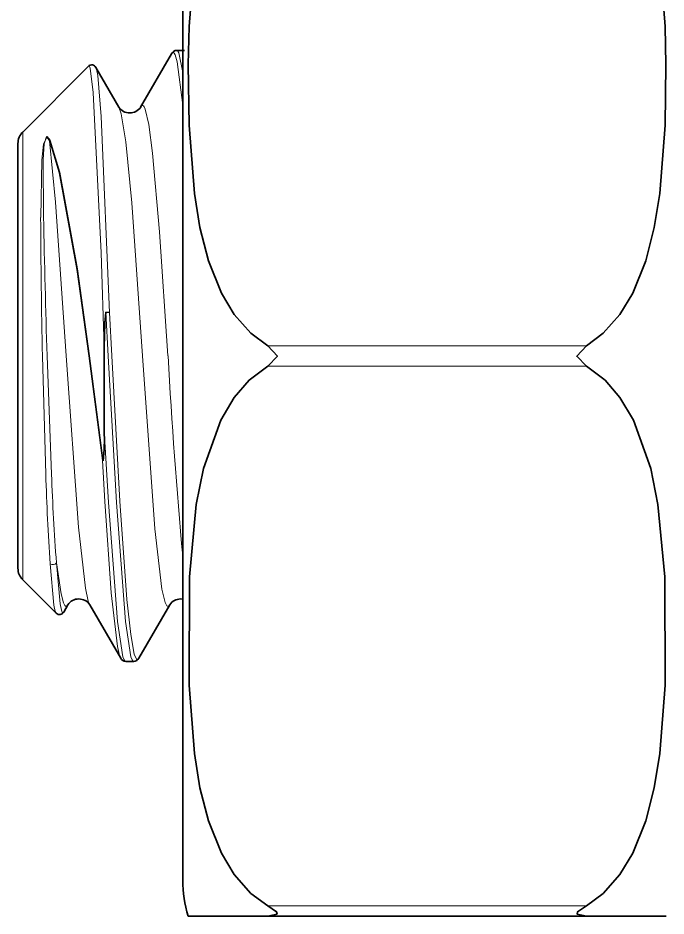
# Model space of a CAD drawing. Extents: x 315 to 857, y 212 to 651.
# Drawn here: x 540.38 to 543.565, y 357.089 to 361.498 of the extents above; entities that cross this region are included whole.
import ezdxf

# ---------------------------------------------------------------- set-up
doc = ezdxf.new("R2010")
doc.units = 0

msp = doc.modelspace()

# ---------------------------------------------------------------- linework, layer by layer
at = {"color": 7, "lineweight": 35, "ltscale": 0.030886}
msp.add_line((541.1906, 361.1792), (541.1906, 362.4146), dxfattribs=at)
at = {"color": 7, "lineweight": 35, "ltscale": 0.000984192}
for p, q in [((541.16, 361.3392), (541.1993, 361.3392)), ((540.91, 358.3392), (540.9493, 358.3392))]:
    msp.add_line(p, q, dxfattribs=at)
at = {"color": 7, "lineweight": 35, "ltscale": 0.007572}
for p, q in [((541.1353, 361.3229), (540.9833, 361.0609)), ((540.8853, 358.3556), (540.7333, 358.6175))]:
    msp.add_line(p, q, dxfattribs=at)
at = {"color": 7, "lineweight": 35, "ltscale": 0.011418}
msp.add_line((540.4039, 360.9384), (540.7268, 361.2613), dxfattribs=at)
at = {"color": 7, "lineweight": 35, "ltscale": 0.005624}
msp.add_line((540.7631, 361.2555), (540.876, 361.0609), dxfattribs=at)
at = {"color": 7, "lineweight": 35, "ltscale": 0.097885}
msp.add_line((541.1906, 357.2638), (541.1906, 361.1792), dxfattribs=at)
at = {"color": 7, "lineweight": 13, "ltscale": 0.040653}
msp.add_line((540.4039, 359.3123), (540.4039, 360.9384), dxfattribs=at)
at = {"color": 7, "lineweight": 13, "ltscale": 0.000130621}
msp.add_line((540.535, 360.8944), (540.5382, 360.8986), dxfattribs=at)
at = {"color": 7, "lineweight": 35, "ltscale": 0.038561}
msp.add_line((540.3804, 359.3394), (540.3804, 360.8818), dxfattribs=at)
at = {"color": 7, "lineweight": 35, "ltscale": 0.000433839}
msp.add_line((540.8129, 360.0536), (540.8303, 360.0527), dxfattribs=at)
at = {"color": 7, "lineweight": 13, "ltscale": 0.005389}
msp.add_line((540.8129, 360.0536), (540.8244, 359.8383), dxfattribs=at)
at = {"color": 7, "lineweight": 13, "ltscale": 0.005346}
msp.add_line((540.8303, 360.0527), (540.8417, 359.8392), dxfattribs=at)
at = {"color": 7, "lineweight": 35, "ltscale": 0.010194}
msp.add_line((540.8047, 359.472), (540.8047, 359.8798), dxfattribs=at)
at = {"color": 7, "lineweight": 13, "ltscale": 0.039131}
for p, q in [((541.6079, 359.8892), (543.1732, 359.8892)), ((541.6079, 359.7892), (543.1732, 359.7892)), ((541.6079, 357.1392), (543.1732, 357.1392))]:
    msp.add_line(p, q, dxfattribs=at)
at = {"color": 7, "lineweight": 13, "ltscale": 0.014524}
msp.add_line((540.5172, 359.2579), (540.501, 359.8387), dxfattribs=at)
at = {"color": 7, "lineweight": 13, "ltscale": 0.014527}
msp.add_line((540.545, 359.2585), (540.5237, 359.8392), dxfattribs=at)
at = {"color": 7, "lineweight": 13, "ltscale": 0.01295}
msp.add_line((540.7294, 359.8392), (540.7957, 359.3255), dxfattribs=at)
at = {"color": 7, "lineweight": 13, "ltscale": 0.012997}
msp.add_line((540.7325, 359.8402), (540.7989, 359.3246), dxfattribs=at)
at = {"color": 7, "lineweight": 13, "ltscale": 0.017982}
msp.add_line((540.8641, 359.1201), (540.8244, 359.8383), dxfattribs=at)
at = {"color": 7, "lineweight": 13, "ltscale": 0.017865}
msp.add_line((540.8815, 359.1257), (540.8417, 359.8392), dxfattribs=at)
at = {"color": 7, "lineweight": 13, "ltscale": 0.008813}
msp.add_line((540.8248, 359.1201), (540.8047, 359.472), dxfattribs=at)
at = {"color": 7, "lineweight": 35, "ltscale": 0.013569}
msp.add_line((540.3804, 358.7966), (540.3804, 359.3394), dxfattribs=at)
at = {"color": 7, "lineweight": 13, "ltscale": 0.014305}
msp.add_line((540.4039, 358.7401), (540.4039, 359.3123), dxfattribs=at)
at = {"color": 7, "lineweight": 35, "ltscale": 8.40481e-05}
msp.add_line((540.7957, 359.3255), (540.7989, 359.3246), dxfattribs=at)
at = {"color": 7, "lineweight": 13, "ltscale": 0.005044}
msp.add_line((540.8075, 359.1241), (540.7957, 359.3255), dxfattribs=at)
at = {"color": 7, "lineweight": 35, "ltscale": 0.005814}
msp.add_line((540.4039, 358.7401), (540.5683, 358.5756), dxfattribs=at)
at = {"color": 7, "lineweight": 35, "ltscale": 0.000272506}
msp.add_line((541.1906, 358.6451), (541.1797, 358.6459), dxfattribs=at)
at = {"color": 7, "lineweight": 35, "ltscale": 0.001036}
msp.add_line((540.6052, 358.5817), (540.626, 358.6175), dxfattribs=at)
at = {"color": 7, "lineweight": 35, "ltscale": 0.007571}
msp.add_line((540.9741, 358.3556), (541.126, 358.6175), dxfattribs=at)
at = {"color": 7, "lineweight": 35, "ltscale": 0.009785}
for p, q in [((541.2165, 357.0892), (541.6079, 357.0892)), ((543.1732, 357.0892), (543.5646, 357.0892))]:
    msp.add_line(p, q, dxfattribs=at)
at = {"color": 7, "lineweight": 35, "ltscale": 0.039131}
msp.add_line((541.6079, 357.0892), (543.1732, 357.0892), dxfattribs=at)
at = {"color": 7, "lineweight": 35}
for points in [[(541.6079, 362.5392), (541.5248, 362.4783), (541.4429, 362.3853), (541.3801, 362.2806), (541.3165, 362.1225), (541.2745, 361.9593), (541.2471, 361.7916), (541.221, 361.456), (541.2167, 361.2704)], [(543.1732, 362.5392), (543.2562, 362.4783), (543.3381, 362.3853), (543.4009, 362.2806), (543.4646, 362.1225), (543.5067, 361.9593), (543.534, 361.7916), (543.5601, 361.456), (543.5643, 361.2704)], [(541.6079, 359.8892), (541.5248, 359.9501), (541.4429, 360.0431), (541.3801, 360.1478), (541.3165, 360.3059), (541.2745, 360.4691), (541.2471, 360.6368), (541.221, 360.9724), (541.2167, 361.2704)], [(543.1732, 359.8892), (543.2562, 359.9501), (543.3381, 360.0431), (543.4009, 360.1478), (543.4646, 360.3059), (543.5067, 360.4691), (543.534, 360.6368), (543.5601, 360.9724), (543.5643, 361.2704)], [(540.8047, 359.8798), (540.8065, 360.002), (540.812, 360.053), (540.8129, 360.0536)], [(541.6079, 359.8892), (541.6552, 359.8375), (541.6079, 359.7892)], [(543.1732, 359.8892), (543.126, 359.8375), (543.1732, 359.7892)], [(541.6079, 357.1392), (541.5248, 357.2001), (541.4429, 357.2931), (541.3801, 357.3978), (541.3165, 357.5559), (541.2745, 357.7191), (541.2471, 357.8868), (541.221, 358.2224), (541.2231, 358.7543), (541.2566, 359.1094), (541.292, 359.2863), (541.3771, 359.5245), (541.4429, 359.6352), (541.5164, 359.7204), (541.6079, 359.7892)], [(543.1732, 357.1392), (543.2562, 357.2001), (543.3381, 357.2931), (543.4009, 357.3978), (543.4646, 357.5559), (543.5067, 357.7191), (543.534, 357.8868), (543.5601, 358.2224), (543.558, 358.7543), (543.5245, 359.1094), (543.4891, 359.2863), (543.404, 359.5245), (543.3383, 359.6352), (543.2647, 359.7204), (543.1732, 359.7892)], [(541.6079, 357.1392), (541.6512, 357.1104), (541.6536, 357.0986), (541.6079, 357.0892)], [(543.1732, 357.1392), (543.1299, 357.1104), (543.1274, 357.0986), (543.1732, 357.0892)]]:
    msp.add_lwpolyline(points, dxfattribs=at)
at = {"color": 7, "lineweight": 13}
for points in [[(541.1906, 361.23), (541.1703, 361.3267), (541.1657, 361.3353), (541.1635, 361.3378), (541.1611, 361.3391), (541.16, 361.3392)], [(541.1903, 361.07), (541.1624, 361.2836), (541.1528, 361.3172), (541.1479, 361.326), (541.1451, 361.3285), (541.1437, 361.3291), (541.1409, 361.3288), (541.139, 361.3277), (541.1353, 361.3229)], [(540.7268, 361.2613), (540.728, 361.2621), (540.7294, 361.262), (540.7312, 361.2603), (540.7347, 361.2518), (540.7501, 361.1331), (540.7885, 360.3458), (540.8047, 359.8798)], [(540.7631, 361.2555), (540.7662, 361.2476), (540.7723, 361.2164), (540.7898, 361.0146), (540.8303, 360.0527)], [(540.9833, 361.0609), (540.9873, 361.0663), (540.9893, 361.0678), (540.9924, 361.0686), (540.9939, 361.0683), (540.9969, 361.0664), (540.9999, 361.0627), (541.0059, 361.0503), (541.0235, 360.9745), (541.0421, 360.8341), (541.076, 360.4476), (541.1172, 359.8392)], [(540.876, 361.0609), (540.8879, 361.027), (540.9105, 360.8905), (540.9398, 360.5908), (540.9922, 359.8392)], [(540.4921, 360.5181), (540.4977, 360.7999), (540.5059, 360.878), (540.5242, 360.9171), (540.5382, 360.8986)], [(540.5062, 360.5215), (540.505, 360.8034), (540.5095, 360.8802), (540.5212, 360.9159), (540.535, 360.8944)], [(540.535, 360.8944), (540.5822, 360.7383), (540.6697, 360.2639), (540.7294, 359.8392)], [(540.535, 360.8944), (540.5645, 360.5944), (540.6172, 359.8392)], [(540.5382, 360.8986), (540.5854, 360.742), (540.6729, 360.2663), (540.7325, 359.8402)], [(540.6172, 359.8392), (540.6772, 358.9977), (540.7116, 358.6996), (540.726, 358.6353), (540.7333, 358.6175)], [(540.9922, 359.8392), (541.0529, 358.9904), (541.0876, 358.6934), (541.1036, 358.6278), (541.1117, 358.6128), (541.1158, 358.61), (541.1199, 358.6106), (541.124, 358.6143), (541.126, 358.6175)], [(540.8853, 358.3556), (540.8799, 358.3681), (540.8693, 358.4126), (540.8389, 358.6764), (540.8075, 359.1241)], [(540.91, 358.3392), (540.9084, 358.3395), (540.9053, 358.3418), (540.9022, 358.3464), (540.896, 358.3623), (540.8689, 358.5346), (540.8248, 359.1201)], [(540.9493, 358.3392), (540.9478, 358.3395), (540.9447, 358.3418), (540.9416, 358.3464), (540.9354, 358.3623), (540.9083, 358.5346), (540.8641, 359.1201)], [(540.9741, 358.3556), (540.9696, 358.3502), (540.9673, 358.3493), (540.9651, 358.3495), (540.9636, 358.3503), (540.9606, 358.3535), (540.9518, 358.3754), (540.9343, 358.4709), (540.9158, 358.6431), (540.8815, 359.1257)], [(540.5382, 358.8187), (540.5574, 358.6153), (540.5641, 358.5842), (540.5674, 358.5767), (540.5683, 358.5756)], [(540.5696, 358.8228), (540.5885, 358.622), (540.595, 358.5901), (540.5983, 358.5818), (540.5998, 358.5797), (540.6017, 358.5787), (540.6029, 358.579), (540.6052, 358.5817)], [(540.5696, 358.8228), (540.592, 358.6708), (540.6038, 358.6272), (540.6104, 358.6144), (540.6136, 358.6111), (540.6161, 358.61), (540.6187, 358.6101), (540.6211, 358.6114), (540.626, 358.6175)]]:
    msp.add_lwpolyline(points, dxfattribs=at)
at = {"color": 7, "lineweight": 35}
for centre, radius, start, end in [((541.1614, 361.3106), 0.0287, 92.8741, 154.8975), ((540.7427, 361.2452), 0.0227, 26.661, 134.7207), ((540.9286, 361.0958), 0.0632, 213.5258, 270.9167), ((540.9307, 361.0958), 0.0632, 269.0819, 326.4745), ((540.4604, 360.8818), 0.08, 135.0045, 179.9955), ((539.938, 359.4262), 0.8671, 353.263, 3.0262), ((540.4604, 358.7966), 0.08, 180.0045, 224.9955), ((540.6786, 358.5827), 0.0632, 89.0813, 146.4962), ((540.6807, 358.5826), 0.0632, 33.5255, 90.9181), ((541.1786, 358.5826), 0.0632, 89.0833, 146.4742), ((540.5845, 358.592), 0.0231, 225.442, 333.5214), ((540.9117, 358.3681), 0.0291, 205.4595, 266.7076), ((540.9477, 358.3681), 0.0291, 273.2899, 334.5263), ((541.7911, 357.2638), 0.6005, 180.0044, 196.9053)]:
    msp.add_arc(centre, radius, start, end, dxfattribs=at)
at = {"color": 7, "lineweight": 13}
for centre, radius, start, end in [((575.2484, 360.6455), 34.7566, 180.20996, 181.33022), ((596.826, 361.6328), 56.3308, 181.13045, 181.82464), ((568.1041, 361.325), 27.0269, 183.15118, 185.24121), ((554.6973, 359.7094), 14.1872, 181.82371, 183.5995), ((554.1024, 359.7988), 13.5681, 182.28203, 184.12502), ((540.5518, 358.8376), 0.0233, 234.2516, 320.2394)]:
    msp.add_arc(centre, radius, start, end, dxfattribs=at)

doc.saveas('drawing.dxf')
